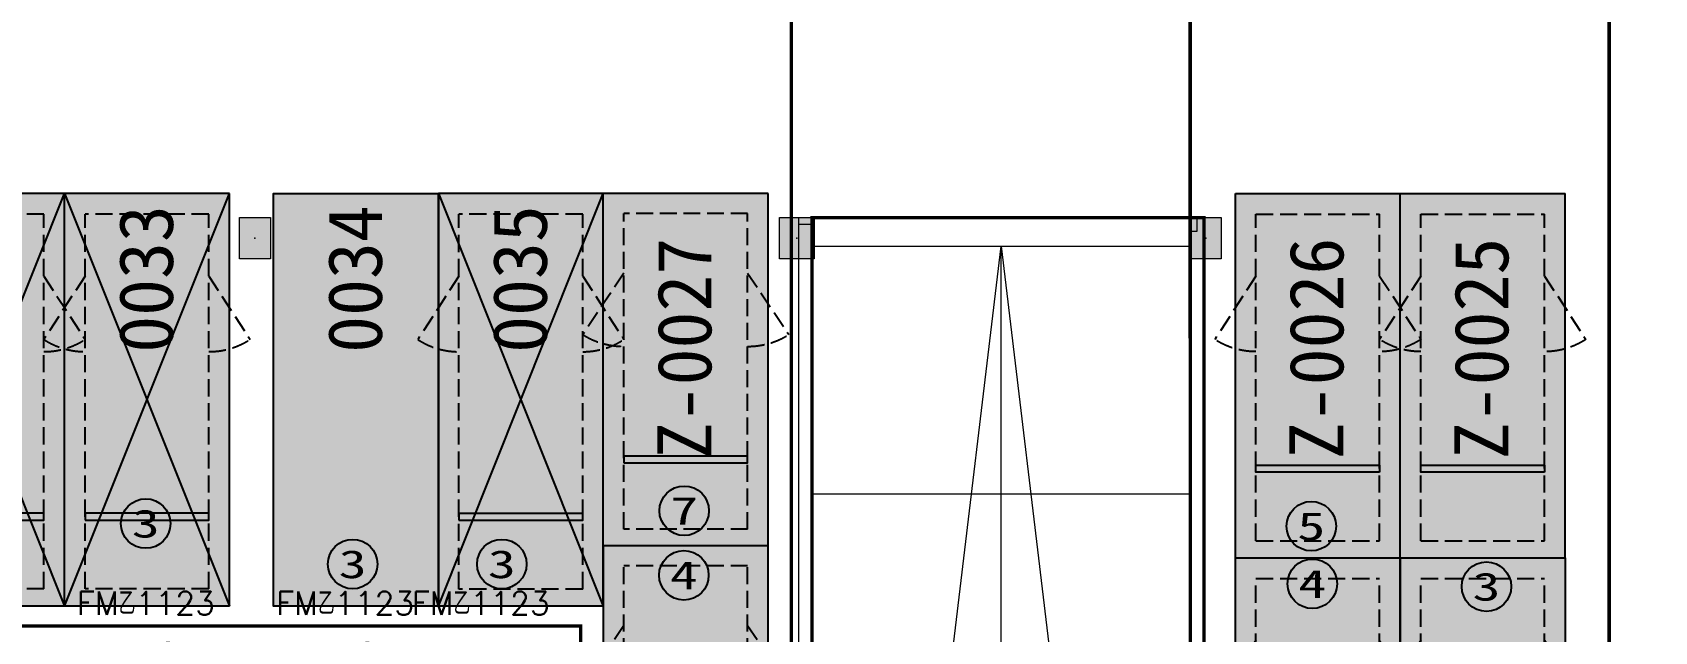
# Model space of a CAD drawing. Extents: x -264757 to 86229, y 4049843 to 4347093.
# Drawn here: x -72938 to -49333, y 4290139 to 4298849 of the extents above; entities that cross this region are included whole.
import ezdxf
from ezdxf.enums import TextEntityAlignment as Align

# ---------------------------------------------------------------- set-up
doc = ezdxf.new("R2010")
doc.units = 0
doc.header["$LTSCALE"] = 1000
doc.header["$MEASUREMENT"] = 0
doc.linetypes.add('AX-01DK-PB01$1$A-001-车位参照B1$0$A-001-车位参照B1$0$A-001-车位参照B1$0$A-H4-001-基本图形$0$A-001-车位B1$0$DASH', pattern=[0.35, 0.25, -0.1])
doc.linetypes.add('DASH', pattern=[0.35, 0.25, -0.1])
doc.layers.add('AX-01DK-PB01$0$AX-001DK-01-PB01-02$0$A-3-WinF(Text)', color=8, linetype='Continuous', plot=False)
for name, color, linetype in [('不利因素3-紧邻房间出入口', 7, 'Continuous'), ('不利因素4-紧邻行车坡道', 7, 'Continuous'), ('不利因素5-单面靠墙', 7, 'Continuous'), ('不利因素7-三面靠墙', 7, 'Continuous'), ('不可售车位', 255, 'Continuous'), ('大车位', 7, 'Continuous'), ('子母车位', 7, 'Continuous')]:
    doc.layers.add(name, color=color, linetype=linetype)
doc.layers.add('无关图层', color=8, linetype='Continuous', lineweight=0)
doc.layers.add('车位归属楼栋范围线', color=7, linetype='Continuous', true_color=0x19e6c7)
doc.styles.add('AX-01DK-PB01$0$AX-001DK-01-PB01-02$0$_TCH_WINDOW', font='SIMPLEX', dxfattribs={"bigfont": 'GBCBIG'})
doc.styles.add('AX-ACK-BIANH1$0$黑体', font='simhei.ttf')
doc.styles.add('SX-ACK-PB01-WNC-ALL$0$黑体', font='simhei.ttf')
doc.styles.add('黑体', font='simhei.ttf')

# ---------------------------------------------------------------- blocks, each defined once
blk = doc.blocks.new('A$C741380cb')
at = {"layer": '子母车位', "true_color": 0x0617f9}
h = blk.add_hatch(color=5, dxfattribs=at)
h.dxf.hatch_style = 1
h.paths.add_polyline_path([(2400, 0), (2400, -10400), (0, -10400), (0, 0)])
blk = doc.blocks.new('子母车位1')
at = {"layer": '子母车位', "color": 8, "linetype": 'AX-01DK-PB01$1$A-001-车位参照B1$0$A-001-车位参照B1$0$A-001-车位参照B1$0$A-H4-001-基本图形$0$A-001-车位B1$0$DASH'}
for p, q in [((330318, -478521), (332118, -478521)), ((330318, -478521), (330318, -483071, 0)), ((332118, -478521), (332118, -483071, 0)), ((330318, -483071, 0), (332118, -483071, 0)), ((330318, -483621, 0), (332118, -483621, 0)), ((330318, -483621, 0), (330318, -488371)), ((332118, -483621, 0), (332118, -488371)), ((330318, -488371), (332118, -488371))]:
    blk.add_line(p, q, dxfattribs=at)
at = {"layer": '子母车位', "color": 83}
for p, q in [((330018, -483371, 0), (330018, -488671)), ((330018, -483371, 0), (332418, -483371, 0)), ((332418, -483371, 0), (332418, -488671)), ((330018, -488671), (332418, -488671))]:
    blk.add_line(p, q, dxfattribs=at)
blk.add_lwpolyline([(332418, -478271), (330018, -478271), (330018, -483371), (332418, -483371)], close=True, dxfattribs=at)
at = {"layer": '子母车位'}
blk.add_lwpolyline([(332118, -479521), (330318, -479521), (330318, -479621), (332118, -479621)], close=True, dxfattribs=at)
at = {"layer": '子母车位', "linetype": 'AX-01DK-PB01$1$A-001-车位参照B1$0$A-001-车位参照B1$0$A-001-车位参照B1$0$A-H4-001-基本图形$0$A-001-车位B1$0$DASH'}
for points in [[(330318, -482171), (329718, -481249)], [(332118, -482171), (332718, -481249)]]:
    blk.add_lwpolyline(points, dxfattribs=at)
at = {"layer": '子母车位', "elevation": 0}
blk.add_lwpolyline([(332118, -484621), (330318, -484621), (330318, -484721), (332118, -484721)], close=True, dxfattribs=at)
at = {"layer": '子母车位', "linetype": 'AX-01DK-PB01$1$A-001-车位参照B1$0$A-001-车位参照B1$0$A-001-车位参照B1$0$A-H4-001-基本图形$0$A-001-车位B1$0$DASH', "elevation": 0}
for points in [[(330318, -487471), (329718, -486549)], [(332118, -487471), (332718, -486549)]]:
    blk.add_lwpolyline(points, dxfattribs=at)
at = {"layer": '子母车位', "linetype": 'AX-01DK-PB01$1$A-001-车位参照B1$0$A-001-车位参照B1$0$A-001-车位参照B1$0$A-H4-001-基本图形$0$A-001-车位B1$0$DASH'}
for centre, start, end in [((330318, -482171, 0), 89.9997, 123.0554), ((332118, -482171, 0), 56.9439, 89.9997), ((330318, -487471), 89.9997, 123.0554), ((332118, -487471), 56.9439, 89.9997)]:
    blk.add_arc(centre, 1100, start, end, dxfattribs=at)
at = {"layer": '子母车位', "rotation": 179.9996583709065}
blk.add_blockref('A$C741380cb', (332418, -488671), dxfattribs=at)
blk = doc.blocks.new('子母车位2')
at = {"layer": '子母车位', "xscale": 1.000000693082614, "yscale": 0.9664691433954647, "rotation": 180.0003416290934}
blk.add_blockref('子母车位1', (332421, -475033, 0), dxfattribs=at)
blk = doc.blocks.new('大车位1')
at = {"layer": '大车位', "true_color": 0xe806f9}
h = blk.add_hatch(color=6, dxfattribs=at)
h.dxf.hatch_style = 1
h.paths.add_polyline_path([(2400, 6000), (2400, 0), (0, 0), (0, 6000)])
at = {"layer": '大车位', "color": 83}
for p, q in [((0, 0), (0, 6000, 0)), ((2400, 6000, 0), (0, 6000, 0)), ((2400, 0), (2400, 6000, 0)), ((2400, 0), (0, 0))]:
    blk.add_line(p, q, dxfattribs=at)
at = {"layer": '大车位', "color": 8, "linetype": 'AX-01DK-PB01$1$A-001-车位参照B1$0$A-001-车位参照B1$0$A-001-车位参照B1$0$A-H4-001-基本图形$0$A-001-车位B1$0$DASH'}
for p, q in [((2100, 5700, 0), (300, 5700, 0)), ((300, 250), (300, 5700, 0)), ((2100, 250), (2100, 5700, 0)), ((2100, 250), (300, 250))]:
    blk.add_line(p, q, dxfattribs=at)
at = {"layer": '大车位', "color": 83, "elevation": 0}
blk.add_lwpolyline([(0, 6000), (2400, 0)], dxfattribs=at)
at = {"layer": '大车位', "color": 83}
blk.add_lwpolyline([(0, 0), (2400, 6000)], dxfattribs=at)
at = {"layer": '大车位', "linetype": 'AX-01DK-PB01$1$A-001-车位参照B1$0$A-001-车位参照B1$0$A-001-车位参照B1$0$A-H4-001-基本图形$0$A-001-车位B1$0$DASH'}
for points in [[(300, 4800), (-300, 3878)], [(2100, 4800), (2700, 3878)]]:
    blk.add_lwpolyline(points, dxfattribs=at)
at = {"layer": '大车位'}
blk.add_lwpolyline([(300, 1250), (2100, 1250), (2100, 1350), (300, 1350)], close=True, dxfattribs=at)
at = {"layer": '大车位', "linetype": 'AX-01DK-PB01$1$A-001-车位参照B1$0$A-001-车位参照B1$0$A-001-车位参照B1$0$A-H4-001-基本图形$0$A-001-车位B1$0$DASH'}
for centre, start, end in [((300, 4800, 0), 236.9443, 270), ((2100, 4800, 0), 270, 303.0557)]:
    blk.add_arc(centre, 1100, start, end, dxfattribs=at)
blk = doc.blocks.new('SX-ACK-PB01-WNC-ALL$0$20200722.21182536')
at = {"layer": '不利因素3-紧邻房间出入口', "true_color": 0xe4d218}
h = blk.add_hatch(color=52, dxfattribs=at)
h.dxf.hatch_style = 1
edge = h.paths.add_edge_path()
edge.add_arc((360, 360), 360, 0, 360)
at = {"layer": '不利因素3-紧邻房间出入口'}
blk.add_circle((360, 360), 360, dxfattribs=at)
at = {"layer": '不利因素3-紧邻房间出入口', "style": 'SX-ACK-PB01-WNC-ALL$0$黑体', "width": 1.390625}
blk.add_text('3', height=407, dxfattribs=at).set_placement((156, 156), (564, 156), align=Align.FIT)
blk = doc.blocks.new('20200722.21182971')
at = {"layer": '不利因素4-紧邻行车坡道', "true_color": 0x9591ce}
h = blk.add_hatch(color=193, dxfattribs=at)
h.dxf.hatch_style = 1
edge = h.paths.add_edge_path()
edge.add_arc((360, 360), 360, 0, 360)
at = {"layer": '不利因素4-紧邻行车坡道'}
blk.add_circle((360, 360), 360, dxfattribs=at)
at = {"layer": '不利因素4-紧邻行车坡道', "style": '黑体', "width": 1.390625}
blk.add_text('4', height=407, dxfattribs=at).set_placement((156, 156), (564, 156), align=Align.FIT)
blk = doc.blocks.new('SX-ACK-PB01-WNC-ALL$0$20200722.21183209')
at = {"layer": '不利因素5-单面靠墙', "true_color": 0x6d711d}
h = blk.add_hatch(color=66, dxfattribs=at)
h.dxf.hatch_style = 1
edge = h.paths.add_edge_path()
edge.add_arc((360, 360), 360, 0, 360)
at = {"layer": '不利因素5-单面靠墙'}
blk.add_circle((360, 360), 360, dxfattribs=at)
at = {"layer": '不利因素5-单面靠墙', "style": 'SX-ACK-PB01-WNC-ALL$0$黑体', "width": 1.390625}
blk.add_text('5', height=407, dxfattribs=at).set_placement((156, 156), (564, 156), align=Align.FIT)
blk = doc.blocks.new('SX-ACK-PB01-WNC-ALL$0$20200722.21183793')
at = {"layer": '不利因素7-三面靠墙', "true_color": 0xed96f4}
h = blk.add_hatch(color=201, dxfattribs=at)
h.dxf.hatch_style = 1
edge = h.paths.add_edge_path()
edge.add_arc((360, 360), 360, 0, 360)
at = {"layer": '不利因素7-三面靠墙'}
blk.add_circle((360, 360), 360, dxfattribs=at)
at = {"layer": '不利因素7-三面靠墙', "style": 'SX-ACK-PB01-WNC-ALL$0$黑体', "width": 1.390625}
blk.add_text('7', height=407, dxfattribs=at).set_placement((156, 156), (564, 156), align=Align.FIT)
blk = doc.blocks.new('sadfsadfasf')
at = {"layer": '不可售车位', "true_color": 0x757b8a}
h = blk.add_hatch(color=8, dxfattribs=at)
h.dxf.hatch_style = 1
h.paths.add_polyline_path([(2400, 6000), (2400, 0), (0, 0), (0, 6000)])
at = {"layer": '不可售车位', "color": 8, "true_color": 0x757b8a}
blk.add_lwpolyline([(2400, 6000), (2400, 0), (0, 0), (0, 6000)], close=True, dxfattribs=at)
blk = doc.blocks.new('SX-CK-PB001-WNC$1$20211103.13313578')
at = {"layer": '无关图层'}
h = blk.add_hatch(color=256, dxfattribs=at)
h.dxf.hatch_style = 1
h.paths.add_polyline_path([(0, 600), (450, 600), (450, 0), (0, 0)])
blk.add_lwpolyline([(0, 600), (450, 600), (450, 0), (0, 0)], close=True, dxfattribs=at)
blk.add_point((225, 300), dxfattribs=at)
blk = doc.blocks.new('AX-01DK-PB01$0$$DorLib2D$00000001')
at = {"layer": '无关图层'}
for p, q in [((0.45, 0.975), (0.5, 0.975)), ((0.45, 0), (0.45, 0.975)), ((0.5, 0), (0.5, 0.975)), ((0.5, 0), (0.45, 0))]:
    blk.add_line(p, q, dxfattribs=at)
at = {"layer": '无关图层', "lineweight": 13}
blk.add_arc((0.475, 0), 0.975, 91.4693, 180, dxfattribs=at)

msp = doc.modelspace()

# ---------------------------------------------------------------- hatches: boundary and pattern name
at = {"layer": '无关图层'}
h = msp.add_hatch(color=256, dxfattribs=at)
h.dxf.hatch_style = 1
h.paths.add_polyline_path([(-62064.6, 4296158), (-61564.6, 4296158), (-61564.6, 4295558), (-62064.6, 4295558)])

# ---------------------------------------------------------------- linework, layer by layer
for p, q in [((-61592.5, 4296160.3), (-61792.5, 4296155.7)), ((-61792.5, 4296155.7), (-61790.2, 4296055.7)), ((-61790.2, 4296058), (-61789.5, 4286256.9)), ((-61590.2, 4296058), (-61790.2, 4296058)), ((-61592.5, 4296160.3), (-61590.2, 4296060.3)), ((-61590.2, 4296158), (-61592.5, 4296158)), ((-61590.2, 4295958), (-61590.2, 4296158)), ((-61590.2, 4296058), (-61589.5, 4286256.9)), ((-55989.4, 4296158), (-56090.2, 4296158)), ((-56090.2, 4296158), (-56090.2, 4295958)), ((-55989.4, 4295958), (-55989.4, 4296158)), ((-55888.9, 4296158), (-55888.9, 4285411.7)), ((-61590.2, 4295958), (-61590.2, 4295958)), ((-56090.2, 4295958), (-55989.4, 4295958)), ((-56088.9, 4295958), (-56088.9, 4285411.7)), ((-61590.1, 4272808), (-61591.1, 4295741.3)), ((-61591.1, 4295741.3), (-56091.1, 4295741.3)), ((-61588.9, 4272808), (-58839.9, 4295741.3)), ((-58838.9, 4272808), (-58839.9, 4295741.3, 0)), ((-58839.9, 4295741.3), (-56088.9, 4272808)), ((-56091.1, 4295741.3), (-56090.1, 4272808)), ((-61589.8, 4292141.3), (-56089.8, 4292141.3))]:
    msp.add_line(p, q, dxfattribs=at)
msp.add_lwpolyline([(-62064.6, 4296158), (-61564.6, 4296158), (-61564.6, 4295558), (-62064.6, 4295558)], close=True, dxfattribs=at)
msp.add_point((-61814.6, 4295858), dxfattribs=at)
at = {"layer": '车位归属楼栋范围线', "linetype": 'DASH', "ltscale": 5, "const_width": 50}
msp.add_lwpolyline([(-91489.1, 4261290.7), (-78839.6, 4261290.7), (-78839.6, 4267288), (-69884.5, 4267288), (-69884.5, 4261658.5), (-69884.5, 4260878), (-54338.3, 4260878), (-54338.3, 4272552.9), (-61895.3, 4272552.9), (-61895.3, 4307557.8), (-67539.6, 4307557.8), (-67539.6, 4313016.8), (-74742.8, 4313016.8), (-74742.8, 4307558), (-82539.6, 4307558), (-82539.6, 4312873.6), (-89438.8, 4312873.6), (-89438.8, 4307558), (-91789.2, 4307558), (-91790.5, 4278306.9), (-91537.9, 4278306.9)], close=True, dxfattribs=at)
for points in [[(11156.7, 4256914.1), (5611.1, 4256914.1), (5611.1, 4261703), (-12756.9, 4261703), (-12758.5, 4256962.4), (-18439, 4256962.1), (-18439, 4267038), (-25253.3, 4267038), (-25253.3, 4260878), (-51289.7, 4260878), (-51289.7, 4257064.8), (-54175.3, 4257064.8), (-54175.3, 4272678.8), (-56088.9, 4272678.8), (-56090.2, 4296158), (-56090.2, 4312805.1)], [(-49993, 4302163), (-49993, 4285775.2), (-55888.9, 4285775.2), (-55888.9, 4296158), (-61592.5, 4296158), (-61592.5, 4286116.3), (-64959.8, 4286116.3), (-64959.8, 4290220), (-77251.7, 4290220), (-77251.7, 4286156.8), (-80437.6, 4286156.8), (-80437.6, 4290216.6), (-91251.4, 4290216.6), (-91251.4, 4296522.8), (-91675.2, 4296522.8), (-91675.2, 4303108)]]:
    msp.add_lwpolyline(points, dxfattribs=at)

# ---------------------------------------------------------------- block references
at = {"layer": '不利因素3-紧邻房间出入口'}
for p in [(-71649.1, 4291348.9, 0), (-68638.1, 4290758.6, 0), (-66467.4, 4290758.6, 0), (-52139.2, 4290432, 0)]:
    msp.add_blockref('SX-ACK-PB01-WNC-ALL$0$20200722.21182536', p, dxfattribs=at)
at = {"layer": '不利因素4-紧邻行车坡道'}
for p in [(-63818.3, 4290596.2, 0), (-54673.1, 4290472.5, 0)]:
    msp.add_blockref('20200722.21182971', p, dxfattribs=at)
at = {"layer": '不利因素5-单面靠墙'}
msp.add_blockref('SX-ACK-PB01-WNC-ALL$0$20200722.21183209', (-54688.2, 4291310.4, 0), dxfattribs=at)
at = {"layer": '不利因素7-三面靠墙'}
msp.add_blockref('SX-ACK-PB01-WNC-ALL$0$20200722.21183793', (-63813.5, 4291534.2, 0), dxfattribs=at)
at = {"layer": '不可售车位'}
msp.add_blockref('sadfsadfasf', (-69430.8, 4290506.9, 0), dxfattribs=at)
at = {"layer": '大车位'}
for p in [(-74871.6, 4290508, 0), (-72471.6, 4290508, 0), (-67030.8, 4290506.9, 0)]:
    msp.add_blockref('大车位1', p, dxfattribs=at)
at = {"layer": '子母车位'}
msp.add_blockref('子母车位2', (-64630.8, 4299256.9, 0), dxfattribs=at)
at = {"layer": '子母车位', "xscale": -1, "rotation": 179.9996583709064}
for p in [(-385454.4, 3807839, 0), (-383054.4, 3807839)]:
    msp.add_blockref('子母车位1', p, dxfattribs=at)
at = {"layer": '无关图层'}
for p in [(-69924.6, 4295558), (-56089.6, 4295558)]:
    msp.add_blockref('SX-CK-PB001-WNC$1$20211103.13313578', p, dxfattribs=at)
ref = msp.add_blockref('AX-01DK-PB01$0$$DorLib2D$00000001', (-71487.8, 4289977), dxfattribs=dict(at, xscale=1100, yscale=-1100, zscale=200, rotation=359.9999999999072))
ref.add_attrib('A', 'FM乙1123', (-72290.4, 4290381.9), dxfattribs={"layer": 'AX-01DK-PB01$0$AX-001DK-01-PB01-02$0$A-3-WinF(Text)', "height": 337.59, "style": 'AX-01DK-PB01$0$AX-001DK-01-PB01-02$0$_TCH_WINDOW'})
ref = msp.add_blockref('AX-01DK-PB01$0$$DorLib2D$00000001', (-68587.8, 4289977), dxfattribs=dict(at, xscale=1100, yscale=-1100, zscale=200, rotation=359.9999999999605))
ref.add_attrib('A', 'FM乙1123', (-69390.4, 4290381.9), dxfattribs={"layer": 'AX-01DK-PB01$0$AX-001DK-01-PB01-02$0$A-3-WinF(Text)', "height": 337.59, "style": 'AX-01DK-PB01$0$AX-001DK-01-PB01-02$0$_TCH_WINDOW'})
ref = msp.add_blockref('AX-01DK-PB01$0$$DorLib2D$00000001', (-66887.8, 4289977), dxfattribs=dict(at, xscale=1100, yscale=1100, zscale=200, rotation=180))
ref.add_attrib('A', 'FM乙1123', (-67417.5, 4290381.9), dxfattribs={"layer": 'AX-01DK-PB01$0$AX-001DK-01-PB01-02$0$A-3-WinF(Text)', "height": 337.59, "style": 'AX-01DK-PB01$0$AX-001DK-01-PB01-02$0$_TCH_WINDOW'})

# ---------------------------------------------------------------- texts
at = {"layer": '无关图层', "style": 'AX-ACK-BIANH1$0$黑体'}
for s, p in [('0034', (-67851.7, 4294191.4, 0)), ('0033', (-70892.5, 4294192.5, 0)), ('0035', (-65451.7, 4294191.4, 0)), ('Z-0027', (-63058, 4292645, 0)), ('Z-0026', (-53860.5, 4292646.1, 0)), ('Z-0025', (-51460.5, 4292646.1))]:
    msp.add_text(s, height=788.61, rotation=90, dxfattribs=at).set_placement(p)

doc.saveas('drawing.dxf')
